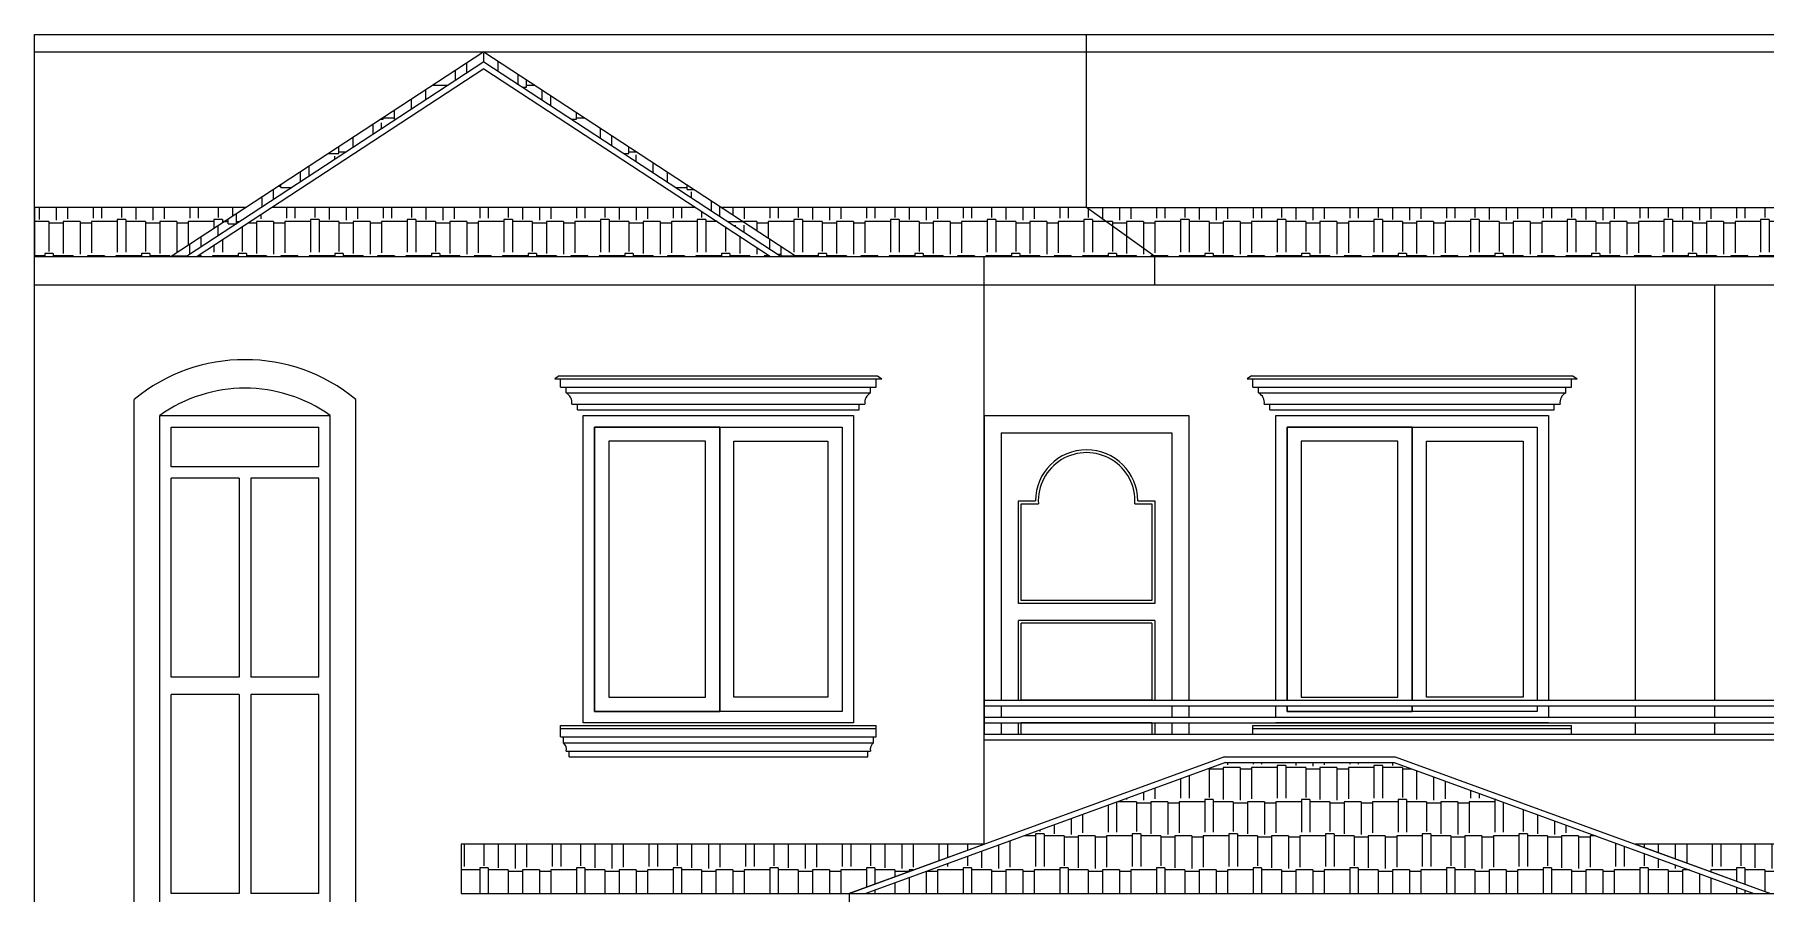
# Model space of a CAD drawing. Header units: inches. Extents: x 1397 to 20304, y -27267 to -746.
# Drawn here: x 13766.2 to 14070.6, y -23652.8 to -23501.8 of the extents above; entities that cross this region are included whole.
import ezdxf

# ---------------------------------------------------------------- set-up
doc = ezdxf.new("R2010")
doc.units = ezdxf.units.IN
doc.header["$LTSCALE"] = 17
doc.header["$MEASUREMENT"] = 0
for name, color, linetype, lineweight in [('25 BOT BAR', 12, 'Continuous', 25), ('DOOR ELEVATION', 21, 'Continuous', 15), ('ELEVATION', 7, 'Continuous', 25), ('WINDOW FRAME', 161, 'Continuous', 20)]:
    doc.layers.add(name, color=color, linetype=linetype, lineweight=lineweight)
pattern_1 = [(180, (0, -2672.648), (-12.75, -6), [3, -2.5, 3.5, -1.5, 4.5, -2]), (180, (-3, -2672.898), (-12.75, -6), [2.5, -9.5, 2, -3]), (180, (-9, -2672.273), (-12.75, -6), [1.5, -15.5]), (270, (0, -2672.6483), (4.25, -6), [5.75, -18.25]), (270, (-3, -2672.6483), (4.25, -6), [5.625, -18.375]), (270, (-5.5, -2672.6483), (4.25, -6), [5.25, -18.75]), (270, (-9, -2672.2733), (4.25, -6), [5.75, -18.25]), (270, (-10.5, -2672.2733), (4.25, -6), [5.75, -18.25]), (270, (-15, -2672.6483), (4.25, -6), [5.5, -18.5])]

msp = doc.modelspace()

# ---------------------------------------------------------------- hatches: boundary and pattern name
at = {"layer": '25 BOT BAR'}
h = msp.add_hatch(dxfattribs=at)
h.set_pattern_fill('AR-RSHKE', color=8, scale=0.5)
h.set_pattern_definition([(0, (0, -2672.648), (12.75, 6), [3, -2.5, 3.5, -1.5, 4.5, -2]), (0, (3, -2672.398), (12.75, 6), [2.5, -9.5, 2, -3]), (0, (9, -2673.023), (12.75, 6), [1.5, -15.5]), (90, (0, -2672.6483), (-4.25, 6), [5.75, -18.25]), (90, (3, -2672.6483), (-4.25, 6), [5.625, -18.375]), (90, (5.5, -2672.6483), (-4.25, 6), [5.25, -18.75]), (90, (9, -2673.0233), (-4.25, 6), [5.75, -18.25]), (90, (10.5, -2673.0233), (-4.25, 6), [5.75, -18.25]), (90, (15, -2672.6483), (-4.25, 6), [5.5, -18.5])])
h.paths.add_polyline_path([(13845.23, -23504.76), (13790.23, -23540.76), (13792.97, -23540.76), (13845.23, -23506.55), (13897.49, -23540.76), (13900.23, -23540.76)])
h = msp.add_hatch(dxfattribs=at)
h.set_pattern_fill('AR-RSHKE', color=8, scale=0.5, angle=180)
h.set_pattern_definition(pattern_1)
h.paths.add_polyline_path([(13803.41, -23532.13), (13766.23, -23532.13), (13766.23, -23540.76), (13790.23, -23540.76)])
h = msp.add_hatch(dxfattribs=at)
h.set_pattern_fill('AR-RSHKE', color=8, scale=0.5, angle=180)
h.set_pattern_definition(pattern_1)
h.paths.add_polyline_path([(13882.49, -23532.13), (13807.98, -23532.13), (13794.8, -23540.76), (13895.67, -23540.76)])
h = msp.add_hatch(dxfattribs=at)
h.set_pattern_fill('AR-RSHKE', color=8, scale=0.5, angle=180)
h.set_pattern_definition(pattern_1)
h.paths.add_polyline_path([(13951.23, -23532.13), (13887.06, -23532.13), (13900.23, -23540.76), (13963.23, -23540.76)])
h = msp.add_hatch(dxfattribs=at)
h.set_pattern_fill('AR-RSHKE', color=8, scale=0.5, angle=180)
h.set_pattern_definition(pattern_1)
h.paths.add_polyline_path([(14097.72, -23532.13), (13951.23, -23532.13), (13963.23, -23540.76), (14109.72, -23540.76)])
h = msp.add_hatch(dxfattribs=at)
h.set_pattern_fill('AR-RSHKE', color=8, scale=0.5, angle=180)
h.set_pattern_definition(pattern_1)
h.paths.add_polyline_path([(14005.3, -23629.76), (13975.65, -23629.76), (13912.4, -23652.76), (14068.55, -23652.76)])
h = msp.add_hatch(dxfattribs=at)
h.set_pattern_fill('AR-RSHKE', color=8, scale=0.5, angle=180)
h.set_pattern_definition(pattern_1)
h.paths.add_polyline_path([(13841.23, -23644.13), (13841.23, -23652.76), (13909.48, -23652.76), (13933.19, -23644.13)])
h = msp.add_hatch(dxfattribs=at)
h.set_pattern_fill('AR-RSHKE', color=8, scale=0.5, angle=180)
h.set_pattern_definition(pattern_1)
h.paths.add_polyline_path([(14047.76, -23644.13), (14071.48, -23652.76), (14087.98, -23652.76), (14101.98, -23644.13)])

# ---------------------------------------------------------------- linework, layer by layer
for p, q in [((13766.23, -23501.76), (14109.72, -23501.76)), ((13766.23, -23540.76), (13766.23, -23501.76)), ((13951.23, -23532.13), (13951.23, -23501.76)), ((13766.23, -23504.76), (14109.72, -23504.76)), ((13845.23, -23504.76), (13790.23, -23540.76)), ((13845.23, -23504.76), (13900.23, -23540.76)), ((13845.23, -23506.55), (13792.97, -23540.76)), ((13845.23, -23507.75), (13794.8, -23540.76)), ((13845.23, -23506.55), (13897.49, -23540.76)), ((13845.23, -23507.75), (13895.67, -23540.76)), ((13951.23, -23532.13), (14097.72, -23532.13)), ((13766.23, -23652.76), (13766.23, -23540.76)), ((13766.23, -23540.76), (14109.72, -23540.76)), ((13933.23, -23644.12), (13933.23, -23540.76)), ((13963.23, -23545.76), (13963.23, -23540.76)), ((13766.23, -23545.76), (14109.72, -23545.76)), ((14047.72, -23545.76), (14047.72, -23618.76)), ((14061.72, -23618.76), (14061.72, -23545.76)), ((13858.47, -23561.76), (13857.72, -23562.26)), ((13857.72, -23562.26), (13915.23, -23562.26)), ((13858.47, -23561.76), (13914.48, -23561.76)), ((13858.72, -23563.76), (13858.72, -23562.26)), ((13914.23, -23563.76), (13914.23, -23562.26)), ((13914.48, -23561.76), (13915.23, -23562.26)), ((13980.23, -23561.76), (13979.48, -23562.26)), ((13979.48, -23562.26), (14037.48, -23562.26)), ((13980.23, -23561.76), (14036.73, -23561.76)), ((13980.48, -23563.76), (13980.48, -23562.26)), ((14036.48, -23563.76), (14036.48, -23562.26)), ((14036.73, -23561.76), (14037.48, -23562.26)), ((13783.73, -24061.76), (13783.73, -23565.92)), ((13822.73, -24061.76), (13822.73, -23565.92)), ((13858.72, -23563.76), (13914.23, -23563.76)), ((13859.72, -23564.76), (13859.72, -23563.76)), ((13859.72, -23564.76), (13913.23, -23564.76)), ((13913.23, -23564.76), (13913.23, -23563.76)), ((13980.48, -23563.76), (14036.48, -23563.76)), ((13981.48, -23564.76), (13981.48, -23563.76)), ((13981.48, -23564.76), (14035.48, -23564.76)), ((14035.48, -23564.76), (14035.48, -23563.76)), ((13860.72, -23566.76), (13912.23, -23566.76)), ((13861.72, -23567.76), (13861.72, -23566.76)), ((13861.72, -23567.76), (13911.23, -23567.76)), ((13911.23, -23567.76), (13911.23, -23566.76)), ((13982.48, -23566.76), (14034.48, -23566.76)), ((13983.48, -23567.76), (13983.48, -23566.76)), ((13983.48, -23567.76), (14033.48, -23567.76)), ((14033.48, -23567.76), (14033.48, -23566.76)), ((13933.23, -23618.76), (14226.23, -23618.76)), ((13933.23, -23619.76), (14226.23, -23619.76)), ((14047.72, -23619.76), (14047.72, -23621.76)), ((14061.72, -23621.76), (14061.72, -23619.76)), ((13858.72, -23623.26), (13914.23, -23623.26)), ((13858.72, -23625.26), (13858.72, -23623.26)), ((13858.72, -23623.76), (13914.23, -23623.76)), ((13914.23, -23625.26), (13914.23, -23623.26)), ((13933.23, -23621.76), (14226.23, -23621.76)), ((13933.23, -23622.76), (14226.23, -23622.76)), ((13980.48, -23623.26), (14036.48, -23623.26)), ((13980.48, -23624.76), (13980.48, -23623.26)), ((13980.48, -23623.76), (14036.48, -23623.76)), ((14036.48, -23624.76), (14036.48, -23623.26)), ((14047.72, -23622.76), (14047.72, -23624.76)), ((14061.72, -23624.76), (14061.72, -23622.76)), ((13858.72, -23625.26), (13914.23, -23625.26)), ((13859.22, -23626.26), (13859.22, -23625.26)), ((13859.22, -23626.26), (13913.73, -23626.26)), ((13913.73, -23626.26), (13913.73, -23625.26)), ((13933.23, -23624.76), (14226.23, -23624.76)), ((13933.23, -23625.76), (14226.23, -23625.76)), ((13859.72, -23627.76), (13913.23, -23627.76)), ((13860.22, -23628.76), (13860.22, -23627.76)), ((13860.22, -23628.76), (13912.73, -23628.76)), ((13975.48, -23628.76), (13909.48, -23652.76)), ((13975.65, -23629.76), (13912.4, -23652.76)), ((13912.73, -23628.76), (13912.73, -23627.76)), ((13975.48, -23628.76), (14005.48, -23628.76)), ((13975.65, -23629.76), (14005.3, -23629.76)), ((14005.3, -23629.76), (14068.55, -23652.76)), ((14005.48, -23628.76), (14071.48, -23652.76)), ((13766.23, -23764.76), (13766.23, -23652.76)), ((13841.23, -23652.76), (14268.23, -23652.76)), ((13909.48, -23652.76), (13909.48, -23657.76))]:
    msp.add_line(p, q, dxfattribs=at)
for points in [[(13766.23, -23532.13), (13766.23, -23540.76), (13790.23, -23540.76)], [(13766.23, -23540.76), (13963.23, -23540.76), (13951.23, -23532.13), (13887.06, -23532.13)], [(13803.41, -23532.13), (13766.23, -23532.13)], [(13882.49, -23532.13), (13807.98, -23532.13)], [(13886.72, -23620.76), (13864.72, -23620.76), (13864.72, -23570.76), (13886.72, -23570.76)], [(13986.48, -23618.76), (13986.48, -23570.76), (14008.48, -23570.76)], [(14008.48, -23620.76), (13986.48, -23620.76), (13986.48, -23619.76)], [(13841.23, -23644.13), (13841.23, -23652.76), (13909.48, -23652.76), (13933.19, -23644.13), (13841.23, -23644.13)], [(14047.76, -23644.13), (14071.48, -23652.76), (14087.98, -23652.76), (14101.98, -23644.13), (14047.76, -23644.13)]]:
    msp.add_lwpolyline(points, dxfattribs=at)
for centre, radius, start, end in [((13803.23, -23589.58), 30.66, 50.5063, 129.4937), ((13858.8, -23566.47), 1.93, 351.2663, 61.8638), ((13914.15, -23566.47), 1.93, 118.1362, 188.7337), ((13980.56, -23566.47), 1.93, 351.2663, 61.8638), ((14036.39, -23566.47), 1.93, 118.1362, 188.7337), ((13858.28, -23627.41), 1.48, 346.2102, 50.6596), ((13914.67, -23627.41), 1.48, 129.3404, 193.7898)]:
    msp.add_arc(centre, radius, start, end, dxfattribs=at)
at = {"layer": 'DOOR ELEVATION'}
for p, q in [((13933.23, -23568.76), (13933.23, -23624.76)), ((13933.23, -23568.76), (13969.23, -23568.76)), ((13969.23, -23568.76), (13969.23, -23618.76)), ((13936.23, -23571.76), (13936.23, -23618.76)), ((13936.23, -23571.76), (13966.23, -23571.76)), ((13966.23, -23571.76), (13966.23, -23618.76)), ((13939.23, -23601.76), (13939.23, -23583.76)), ((13939.23, -23583.76), (13942.23, -23583.76)), ((13939.73, -23601.26), (13939.73, -23584.26)), ((13939.73, -23584.26), (13942.75, -23584.26)), ((13959.72, -23584.26), (13962.73, -23584.26)), ((13960.23, -23583.76), (13963.23, -23583.76)), ((13962.73, -23584.26), (13962.73, -23601.26)), ((13963.23, -23583.76), (13963.23, -23601.76)), ((13963.23, -23601.76), (13939.23, -23601.76)), ((13962.73, -23601.26), (13939.73, -23601.26)), ((13963.23, -23604.76), (13939.23, -23604.76)), ((13939.23, -23618.76), (13939.23, -23604.76)), ((13962.73, -23605.26), (13939.73, -23605.26)), ((13939.73, -23618.76), (13939.73, -23605.26)), ((13962.73, -23605.26), (13962.73, -23618.76)), ((13963.23, -23604.76), (13963.23, -23618.76)), ((13936.23, -23619.76), (13936.23, -23621.76)), ((13962.73, -23618.76), (13939.73, -23618.76)), ((13966.23, -23619.76), (13966.23, -23621.76)), ((13969.23, -23619.76), (13969.23, -23621.76)), ((13936.23, -23622.76), (13936.23, -23624.76)), ((13939.23, -23624.76), (13939.23, -23622.76)), ((13939.73, -23624.76), (13939.73, -23622.76)), ((13962.73, -23622.76), (13939.73, -23622.76)), ((13962.73, -23622.76), (13962.73, -23624.76)), ((13963.23, -23622.76), (13963.23, -23624.76)), ((13966.23, -23622.76), (13966.23, -23624.76)), ((13969.23, -23622.76), (13969.23, -23624.76))]:
    msp.add_line(p, q, dxfattribs=at)
for radius, start, end in [(9, 360, 180), (8.5, 356.6277, 183.3723)]:
    msp.add_arc((13951.23, -23583.76), radius, start, end, dxfattribs=at)
at = {"layer": 'ELEVATION', "linetype": 'Continuous'}
for points in [[(13862.72, -23582.76), (13862.72, -23568.76), (13910.23, -23568.76), (13910.23, -23622.76), (13862.72, -23622.76), (13862.72, -23582.76)], [(13984.48, -23582.76), (13984.48, -23568.76), (14032.48, -23568.76), (14032.48, -23618.76)], [(13984.48, -23618.76), (13984.48, -23582.76)], [(13984.48, -23621.76), (13984.48, -23619.76)], [(14032.48, -23619.76), (14032.48, -23621.76)], [(14032.48, -23622.76), (13984.48, -23622.76)]]:
    msp.add_lwpolyline(points, dxfattribs=at)
at = {"layer": 'WINDOW FRAME'}
for p, q in [((13788.23, -24058.76), (13788.23, -23568.76)), ((13788.23, -23568.76), (13818.23, -23568.76)), ((13818.23, -24058.76), (13818.23, -23568.76)), ((13790.23, -23577.76), (13790.23, -23570.76)), ((13790.23, -23570.76), (13816.23, -23570.76)), ((13816.23, -23577.76), (13816.23, -23570.76)), ((13886.72, -23570.76), (13886.72, -23620.76)), ((13886.72, -23620.76), (13886.72, -23570.76)), ((14008.48, -23570.76), (14008.48, -23618.76)), ((14008.48, -23618.76), (14008.48, -23570.76)), ((13816.23, -23577.76), (13790.23, -23577.76)), ((13790.23, -23614.76), (13790.23, -23579.76)), ((13802.23, -23579.76), (13790.23, -23579.76)), ((13802.23, -23579.76), (13802.23, -23614.76)), ((13816.23, -23579.76), (13804.23, -23579.76)), ((13804.23, -23579.76), (13804.23, -23614.76)), ((13816.23, -23614.76), (13816.23, -23579.76)), ((13802.23, -23614.76), (13790.23, -23614.76)), ((13816.23, -23614.76), (13804.23, -23614.76)), ((13790.23, -23652.76), (13790.23, -23617.76)), ((13802.23, -23617.76), (13790.23, -23617.76)), ((13802.23, -23617.76), (13802.23, -23652.76)), ((13816.23, -23617.76), (13804.23, -23617.76)), ((13804.23, -23617.76), (13804.23, -23652.76)), ((13816.23, -23652.76), (13816.23, -23617.76)), ((14008.48, -23619.76), (14008.48, -23620.76)), ((14008.48, -23620.76), (14008.48, -23619.76)), ((13802.23, -23652.76), (13790.23, -23652.76)), ((13816.23, -23652.76), (13804.23, -23652.76))]:
    msp.add_line(p, q, dxfattribs=at)
for points in [[(13886.72, -23570.76), (13864.72, -23570.76), (13864.72, -23620.76), (13886.72, -23620.76)], [(13884.22, -23573.26), (13867.22, -23573.26), (13867.22, -23618.26), (13884.22, -23618.26)], [(13889.22, -23573.26), (13905.73, -23573.26), (13905.73, -23618.26), (13889.22, -23618.26)], [(14005.98, -23573.26), (13988.98, -23573.26), (13988.98, -23618.26), (14005.98, -23618.26)], [(14010.98, -23573.26), (14027.98, -23573.26), (14027.98, -23618.26), (14010.98, -23618.26)]]:
    msp.add_lwpolyline(points, close=True, dxfattribs=at)
for points in [[(13886.72, -23570.76), (13908.23, -23570.76), (13908.23, -23620.76), (13886.72, -23620.76)], [(14008.48, -23618.76), (14008.48, -23570.76), (13986.48, -23570.76), (13986.48, -23618.76)], [(14008.48, -23570.76), (14030.48, -23570.76), (14030.48, -23618.76)], [(13986.48, -23619.76), (13986.48, -23620.76), (14008.48, -23620.76), (14008.48, -23619.76)], [(14030.48, -23619.76), (14030.48, -23620.76), (14008.48, -23620.76)]]:
    msp.add_lwpolyline(points, dxfattribs=at)
msp.add_arc((13803.23, -23589.58), 25.66, 54.2287, 125.7713, dxfattribs=at)

doc.saveas('drawing.dxf')
